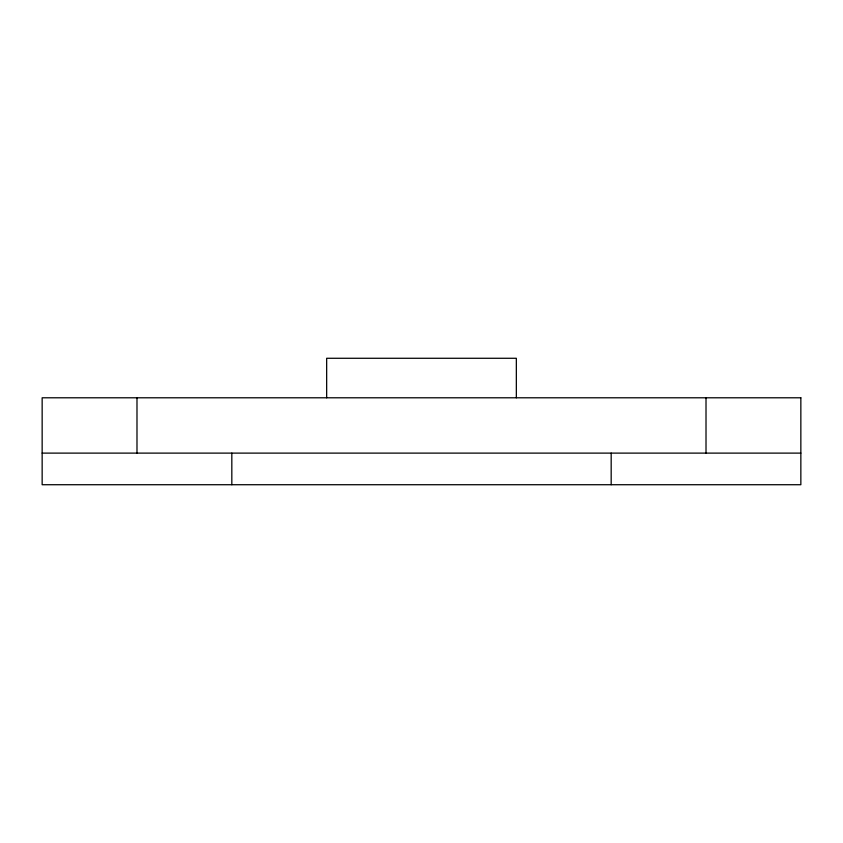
<?xml version="1.0" encoding="UTF-8"?>
<svg xmlns="http://www.w3.org/2000/svg" width="843" height="843" viewBox="0 0 843 843"><rect width="100%" height="100%" fill="white"/><g stroke="black" fill="none" stroke-linecap="round" stroke-linejoin="round"><path stroke-width="1.26" d="M42.15 453.113L800.85 453.113M706.012 397.791L706.012 453.113M611.175 453.113L611.175 484.725M516.337 397.791L516.337 358.275L326.662 358.275L326.662 397.791M231.825 453.113L231.825 484.725M136.987 397.791L136.987 453.113M800.85 397.791L42.15 397.791L42.15 484.725L800.85 484.725L800.85 397.791"/></g></svg>
